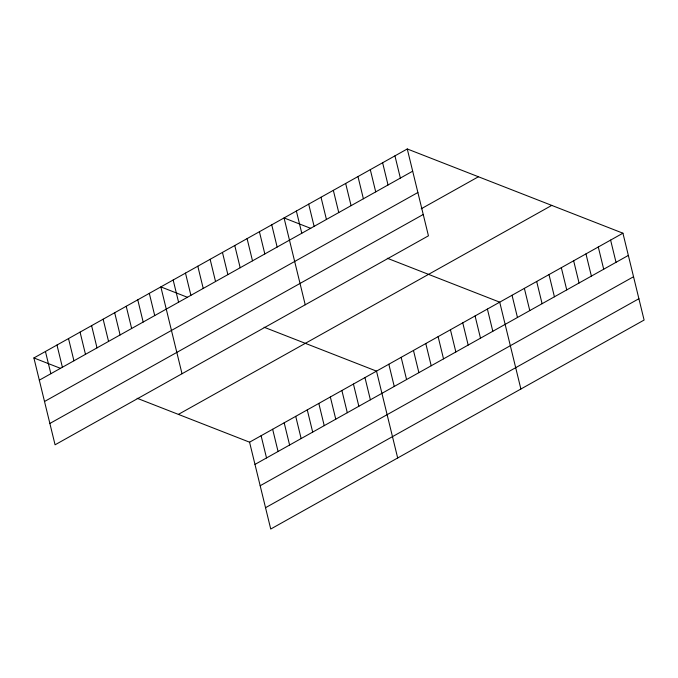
<?xml version="1.0" encoding="UTF-8"?>
<svg xmlns="http://www.w3.org/2000/svg" width="678" height="678" viewBox="0 0 678 678"><rect width="100%" height="100%" fill="white"/><g stroke="black" fill="none" stroke-linecap="round" stroke-linejoin="round"><path stroke-width="1.02" d="M407.266 148.965L428.437 235.817L55.071 444.802L33.9 357.95L407.266 148.965L622.929 233.198L644.1 320.05L270.734 529.035L249.563 442.183L137.151 398.283M39.316 380.172L412.682 171.187M44.519 401.495L417.877 192.51M421.224 208.782L478.431 176.763M49.875 423.47L423.233 214.485M178.399 414.385L551.756 205.4M249.563 442.183L622.929 233.198M254.979 464.405L628.345 255.42M260.183 485.728L633.54 276.743M265.539 507.703L638.905 298.718M310.744 228.359L284.057 217.935L305.227 304.778M387.299 258.259L499.72 302.168L520.89 389.011M187.535 297.32L160.847 286.896L182.018 373.748M264.089 327.228L376.51 371.129L397.681 457.981M33.9 357.95L60.588 368.374M610.607 240.097L616.022 262.31M598.284 246.995L603.7 269.208M585.97 253.886L591.385 276.107M573.647 260.784L579.063 283.006M561.325 267.683L566.74 289.896M549.002 274.582L554.418 296.795M536.679 281.472L542.095 303.693M524.365 288.37L529.781 310.592M512.043 295.269L517.458 317.482M487.397 309.058L492.813 331.279M475.075 315.956L480.49 338.178M462.76 322.855L468.176 345.068M450.438 329.754L455.853 351.967M394.943 155.864L400.359 178.077M438.115 336.644L443.531 358.865M382.621 162.762L388.036 184.975M425.792 343.543L431.208 365.764M370.298 169.653L375.714 191.874M413.47 350.441L418.885 372.654M357.976 176.551L363.391 198.773M401.156 357.34L406.571 379.553M345.661 183.45L351.077 205.663M388.833 364.239L394.249 386.452M333.339 190.349L338.754 212.561M321.016 197.239L326.432 219.46M364.967 377.587L370.383 399.808M353.433 384.053L358.848 406.266M308.693 204.137L314.109 226.359M341.89 390.511L347.305 412.724M296.371 211.036L301.786 233.249M330.347 396.969L335.763 419.19M318.813 403.427L324.228 425.648M271.734 224.825L277.149 247.046M307.27 409.885L312.685 432.106M259.411 231.723L264.827 253.945M295.727 416.351L301.142 438.564M247.089 238.622L252.504 260.835M284.184 422.809L289.608 445.022M234.766 245.521L240.181 267.734M272.649 429.267L278.065 451.48M222.452 252.411L227.867 274.632M261.106 435.725L266.522 457.947M210.129 259.31L215.545 281.531M197.806 266.208L203.222 288.421M185.484 273.107L190.899 295.32M173.161 279.997L178.577 302.219M149.304 293.354L154.72 315.575M137.761 299.82L143.177 322.033M126.218 306.278L131.642 328.491M114.684 312.736L120.099 334.949M103.141 319.194L108.556 341.415M91.598 325.652L97.013 347.873M80.063 332.118L85.479 354.331M68.52 338.576L73.936 360.789M56.977 345.034L62.393 367.247M45.443 351.492L50.858 373.714"/></g></svg>
